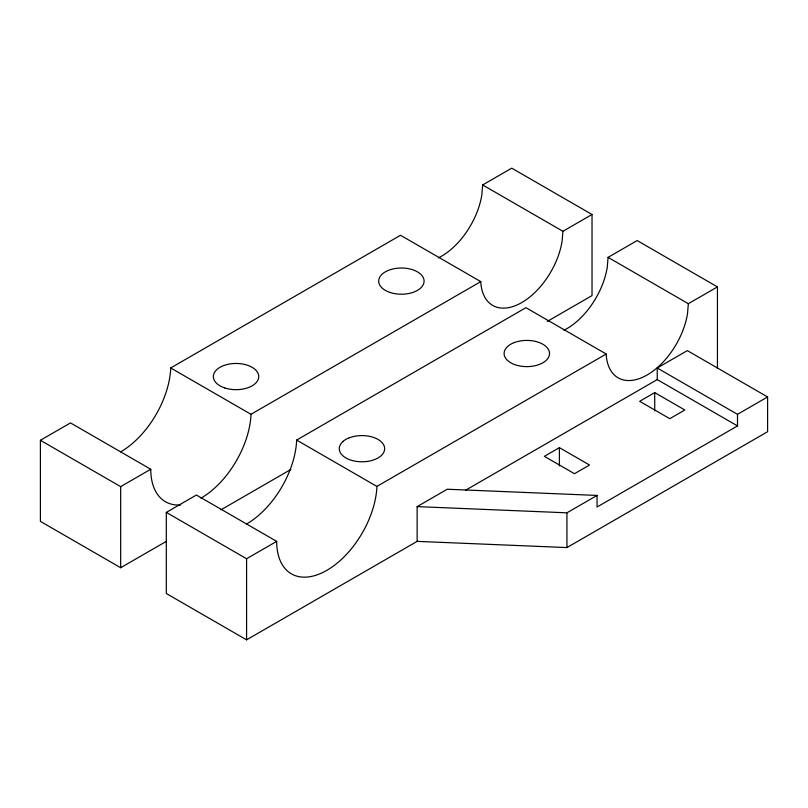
<?xml version="1.0" encoding="UTF-8"?>
<svg xmlns="http://www.w3.org/2000/svg" width="808" height="808" viewBox="0 0 808 808"><rect width="100%" height="100%" fill="white"/><g stroke="black" fill="none" stroke-linecap="round" stroke-linejoin="round"><path stroke-width="1.21" d="M547.279 321.422L592.022 295.597L592.022 214.494L562.923 231.29L562.136 241.016A58.176 33.583 -60 0 1 519.776 303.646A58.176 33.583 -60 0 1 480.851 283.335L480.78 281.618L400.516 235.279L170.71 367.953L170.589 370.801A70.953 40.966 -60 0 1 120.665 451.874M480.78 281.618L250.975 414.292L250.854 417.14A70.953 40.966 -60 0 1 200.929 498.213M717.433 368.004L717.433 286.901L688.335 303.697L687.547 313.423A58.176 33.583 -60 0 1 645.188 376.053A58.176 33.583 -60 0 1 606.273 355.742L606.192 354.025L525.927 307.686L296.627 440.067L296.506 442.925A70.953 40.966 -60 0 1 246.581 523.998M606.192 354.025L376.892 486.416L376.77 489.264A70.953 40.966 -60 0 1 324.392 571.68A70.953 40.966 -60 0 1 276.679 541.38L196.415 495.031L166.317 512.403L166.317 593.506L246.581 639.845L417.14 541.37L566.933 547.572L767.6 431.714L767.6 396.96L687.335 350.621L657.237 368.004L657.237 379.588L465.741 490.143M592.022 214.494L511.757 168.155L482.659 184.951L481.871 194.678A58.176 33.583 -60 0 1 438.502 257.823M717.433 286.901L637.169 240.562L608.07 257.358L607.283 267.084A58.176 33.583 -60 0 1 563.913 330.23M166.468 541.279L120.665 567.731L40.4 521.382L40.4 440.289L70.498 422.907L150.763 469.256A70.953 40.966 -60 0 0 180.598 504.98M40.4 440.289L120.665 486.628L150.763 469.256M220.998 509.798L290.789 469.509M166.317 512.403L246.581 558.752L276.679 541.37M417.14 541.37L417.14 506.616L447.238 489.234L597.041 495.435L597.041 507.02L737.502 425.927L737.502 414.342L657.237 368.004M559.409 447.652L544.36 456.338L574.458 473.71L589.517 465.024L559.409 447.652L559.409 465.943M654.732 392.617L639.673 401.303L669.781 418.685L684.83 409.999L654.732 392.617L654.732 410.908M417.14 506.616L566.933 512.817L597.041 495.435M737.502 414.342L767.6 396.96M482.659 184.951L562.923 231.29M608.07 257.358L688.335 303.697M657.237 379.588L737.502 425.927M296.627 440.067L376.892 486.416M170.71 367.953L250.975 414.292M566.933 512.817L566.933 547.572M246.581 558.752L246.581 639.845M120.665 486.628L120.665 567.731M514.191 342.622A22.705 13.11 0 0 1 524.574 340.471L526.806 340.41A22.705 13.11 0 0 1 549.511 353.51L549.4 354.803A22.705 13.11 0 0 1 545.683 360.802A22.735 13.13 0 0 1 539.421 364.418A22.705 13.11 0 0 1 529.038 366.559L526.806 366.62A22.705 13.11 0 0 1 504.111 353.52L504.212 352.238A22.705 13.11 0 0 1 507.939 346.228A22.735 13.13 0 0 1 514.14 342.592M343.097 441.4A22.705 13.11 0 0 0 339.37 447.4L339.259 448.692A22.705 13.11 0 0 0 361.964 461.792L364.186 461.732A22.705 13.11 0 0 0 374.579 459.58A22.735 13.13 0 0 0 380.841 455.975A22.705 13.11 0 0 0 384.558 449.975L384.669 448.692A22.705 13.11 0 0 0 361.964 435.583L359.732 435.643A22.705 13.11 0 0 0 349.349 437.795M343.026 441.38A22.735 13.13 0 0 1 349.298 437.764M390.042 292.466A22.705 13.11 0 0 0 424.089 281.113A22.705 13.11 0 0 0 390.042 269.761A22.705 13.11 0 0 0 390.042 292.466M224.695 387.921A22.705 13.11 0 0 0 258.752 376.568A22.705 13.11 0 0 0 224.695 365.216A22.705 13.11 0 0 0 224.695 387.921"/></g></svg>
